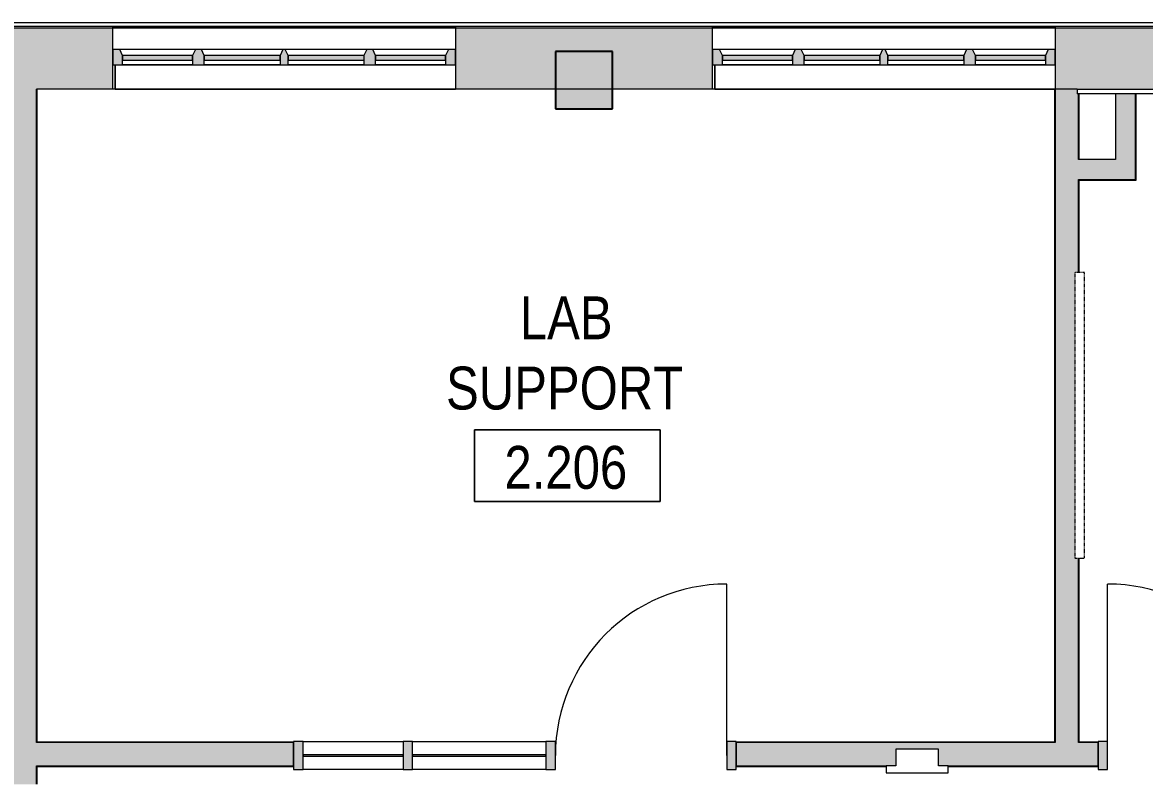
# Model space of a CAD drawing. Header units: inches. Extents: x -3803 to -1421, y -3454 to -210.
# Drawn here: x -2007.4 to -1771.6, y -2769.3 to -2610.5 of the extents above; entities that cross this region are included whole.
import ezdxf

# ---------------------------------------------------------------- set-up
doc = ezdxf.new("R2010")
doc.units = ezdxf.units.IN
doc.header["$MEASUREMENT"] = 0
doc.linetypes.add('Hidden Equipment- BSALS', pattern=[0.0625, 0.03125, -0.03125])
doc.linetypes.add('Hidden Equipment- LTP', pattern=[0.0625, 0.03125, -0.03125])
for name, color, linetype, lineweight in [('A-AREA-IDEN', 2, 'Continuous', 9), ('A-DOOR', 31, 'Continuous', 13), ('A-GLAZ-CURT', 52, 'Continuous', 13), ('A-GLAZ-CWMG', 51, 'Continuous', 13), ('A-WALL', 113, 'Continuous', 13), ('A-WALL-PATT', 111, 'Continuous', 13), ('I-WALL', 2, 'Continuous', 13), ('Q-CASE', 31, 'Continuous', 13), ('Q-SPCQ', 91, 'Continuous', 13), ('S-COLS', 52, 'Continuous', 13)]:
    doc.layers.add(name, color=color, linetype=linetype, lineweight=lineweight)
doc.styles.add('Arial Narrow', font='ARIALN.TTF', dxfattribs={"height": 9})

# ---------------------------------------------------------------- blocks, each defined once
blk = doc.blocks.new('15830016-STRUCT_MARTINEZ-MOORE_CENTRAL_v2018_rvt-1-DIMENSION PLAN - LEVEL 2 _579_ - 2__ - CAD')
at = {"layer": 'S-COLS', "lineweight": 5}
blk.add_hatch(color=50, dxfattribs=at).paths.add_polyline_path([(-1883.4, -2628.64), (-1883.4, -2616.64), (-1895.4, -2616.64), (-1895.4, -2628.64), (-1887.83, -2628.64)], flags=0)
at = {"layer": 'S-COLS', "color": 253, "lineweight": 25}
for p, q in [((-1883.4, -2616.64), (-1895.4, -2616.64)), ((-1895.4, -2616.64), (-1895.4, -2628.64)), ((-1883.4, -2628.64), (-1883.4, -2616.64)), ((-1895.4, -2628.64), (-1883.4, -2628.64))]:
    blk.add_line(p, q, dxfattribs=at)
blk = doc.blocks.new('Basic Wall _ B3-4 7_8_-BSALS - ___-3567763-DIMENSION PLAN - LEVEL 2 _579_ - 2__ - CAD')
at = {"layer": 'I-WALL', "lineweight": 20}
blk.add_line((-1790.52, -2761.64), (-1790.52, -2624.52), dxfattribs=at)
blk = doc.blocks.new('Basic Wall _ B3-4 7_8_-BSALS - ___-3567762-DIMENSION PLAN - LEVEL 2 _579_ - 2__ - CAD')
at = {"layer": 'I-WALL', "lineweight": 20}
for p, q in [((-1785.4, -2639.27), (-1785.4, -2625.52)), ((-1785.4, -2663.02), (-1785.4, -2643.64)), ((-1785.4, -2761.64), (-1785.4, -2723.02))]:
    blk.add_line(p, q, dxfattribs=at)
blk = doc.blocks.new('level 2 - band2 - level 2 - band-474741-DIMENSION PLAN - LEVEL 2 _579_ - 2__ - CAD')
at = {"layer": 'A-WALL', "lineweight": 20}
for p, q in [((-2852.02, -2611.27), (-1769.9, -2611.27)), ((-2851.27, -2610.52), (-1769.9, -2610.52))]:
    blk.add_line(p, q, dxfattribs=at)
blk = doc.blocks.new('Walls 1 - Walls 2-485830-DIMENSION PLAN - LEVEL 2 _579_ - 2__ - CAD')
at = {"layer": 'A-WALL', "lineweight": 20}
for p, q in [((-1988.4, -2611.64), (-1988.4, -2611.39)), ((-1988.4, -2611.39), (-1916.4, -2611.39)), ((-1916.4, -2611.64), (-1988.4, -2611.64)), ((-1916.4, -2611.39), (-1916.4, -2611.64)), ((-1862.4, -2611.64), (-1862.4, -2611.39)), ((-1862.4, -2611.39), (-1790.4, -2611.39)), ((-1790.4, -2611.64), (-1862.4, -2611.64)), ((-1790.4, -2611.39), (-1790.4, -2611.64))]:
    blk.add_line(p, q, dxfattribs=at)
blk = doc.blocks.new('Equip-Markerboard-Wall_Mounted- BSALS - Markerboard- 48x48-235598-DIMENSION PLAN - LEVEL 2 _579_ - 2__ - CAD')
at = {"layer": 'Q-SPCQ'}
for p, q in [((-1648.27, -2675.52), (-1648.27, -2627.52)), ((-1647.27, -2627.52), (-1648.27, -2627.52)), ((-1647.27, -2627.52), (-1647.27, -2675.52)), ((-1648.27, -2675.52), (-1647.27, -2675.52))]:
    blk.add_line(p, q, dxfattribs=at)
blk = doc.blocks.new('TV LCD 32 PDI CV3200P - LTP - Television 2-235600-DIMENSION PLAN - LEVEL 2 _579_ - 2__ - CAD')
at = {"layer": 'Q-SPCQ', "linetype": 'Hidden Equipment- LTP', "lineweight": 20}
for p, q in [((-60, 0), (-60, -2)), ((0, 0), (-60, 0)), ((0, 0), (-60, 0)), ((-60, 0), (-60, -2)), ((0, -2), (0, 0)), ((0, -2), (0, 0)), ((-60, -2), (0, -2)), ((-60, -2), (0, -2))]:
    blk.add_line(p, q, dxfattribs=at)
blk = doc.blocks.new('Rectangular Mullion - 2 x 6 interior mullion-383874-DIMENSION PLAN - LEVEL 2 _579_ - 2__ - CAD')
at = {"layer": 'A-GLAZ-CWMG', "lineweight": 9}
blk.add_hatch(color=90, dxfattribs=at).paths.add_polyline_path([(-2, -2.9375), (-2, 2.9375), (0, 2.9375), (0, -2.9375)], flags=0)
at = {"layer": 'A-GLAZ-CWMG', "lineweight": 20}
for p, q in [((-2, 2.9375), (0, 2.9375)), ((-2, -2.9375), (-2, 2.9375)), ((0, 2.9375), (0, -2.9375)), ((0, -2.9375), (-2, -2.9375))]:
    blk.add_line(p, q, dxfattribs=at)
blk = doc.blocks.new('Basic Wall _ B3-4 7_8_-BSALS - ___-3567778-DIMENSION PLAN - LEVEL 2 _579_ - 2__ - CAD')
at = {"layer": 'I-WALL', "lineweight": 20}
for p, q in [((-2004.27, -2761.64), (-2004.27, -2624.52)), ((-2004.27, -2770.52), (-2004.27, -2766.77)), ((-2004.27, -2826.64), (-2004.27, -2810.52))]:
    blk.add_line(p, q, dxfattribs=at)
blk = doc.blocks.new('Basic Wall _ B3-4 7_8_-BSALS - ___-3567785-DIMENSION PLAN - LEVEL 2 _579_ - 2__ - CAD')
at = {"layer": 'I-WALL', "lineweight": 20}
for p, q in [((-2004.27, -2761.64), (-1950.4, -2761.64)), ((-1857.4, -2761.64), (-1790.52, -2761.64)), ((-1790.4, -2761.77), (-1790.52, -2761.64)), ((-1785.4, -2761.64), (-1785.52, -2761.77)), ((-1785.4, -2761.64), (-1781.4, -2761.64))]:
    blk.add_line(p, q, dxfattribs=at)
blk = doc.blocks.new('Basic Wall _ B3-4 7_8_-BSALS - ___-3567784-DIMENSION PLAN - LEVEL 2 _579_ - 2__ - CAD')
at = {"layer": 'I-WALL', "lineweight": 20}
for p, q in [((-2004.27, -2766.77), (-1950.4, -2766.77)), ((-1857.4, -2766.77), (-1825.9, -2766.77)), ((-1812.9, -2766.77), (-1781.4, -2766.77))]:
    blk.add_line(p, q, dxfattribs=at)
blk = doc.blocks.new('Door-J1_4-Curtain_Wall-_only works in CW_-BSALS1 - Door-J1_4-Wide_Stile-BSALS-2172149-DIMENSION PLAN - LEVEL 2 _579_ - 2__ - CAD')
at = {"layer": 'A-DOOR', "lineweight": 20}
blk.add_line((18, 0), (18, 36), dxfattribs=at)
at = {"layer": 'A-DOOR', "lineweight": 9}
blk.add_arc((18, 0), 36, 90, 180, dxfattribs=at)
blk = doc.blocks.new('Rectangular Mullion - 2 x 6 interior mullion-383853-DIMENSION PLAN - LEVEL 2 _579_ - 2__ - CAD')
at = {"layer": 'A-GLAZ-CWMG', "lineweight": 9}
blk.add_hatch(color=90, dxfattribs=at).paths.add_polyline_path([(0, 2.9375), (0, -2.9375), (-2, -2.9375), (-2, 2.9375)], flags=0)
at = {"layer": 'A-GLAZ-CWMG', "lineweight": 20}
for p, q in [((-2, 2.9375), (0, 2.9375)), ((-2, -2.9375), (-2, 2.9375)), ((0, 2.9375), (0, -2.9375)), ((0, -2.9375), (-2, -2.9375))]:
    blk.add_line(p, q, dxfattribs=at)
blk = doc.blocks.new('Rectangular Mullion - 2 x 6 interior mullion-384486-DIMENSION PLAN - LEVEL 2 _579_ - 2__ - CAD')
at = {"layer": 'A-GLAZ-CWMG', "lineweight": 9}
blk.add_hatch(color=90, dxfattribs=at).paths.add_polyline_path([(-2, 2.9375), (-2, -2.9375), (0, -2.9375), (0, 2.9375)], flags=0)
at = {"layer": 'A-GLAZ-CWMG', "lineweight": 20}
for p, q in [((0, 2.9375), (-2, 2.9375)), ((-2, 2.9375), (-2, -2.9375)), ((0, -2.9375), (0, 2.9375)), ((-2, -2.9375), (0, -2.9375))]:
    blk.add_line(p, q, dxfattribs=at)
blk = doc.blocks.new('System Panel - interior glazed panels-385235-DIMENSION PLAN - LEVEL 2 _579_ - 2__ - CAD')
at = {"layer": 'A-GLAZ-CURT', "lineweight": 9}
blk.add_hatch(color=90, dxfattribs=at).paths.add_polyline_path([(-10.5, 0.125), (-10.5, -0.125), (10.5, -0.125), (10.5, 0.125)], flags=0)
at = {"layer": 'A-GLAZ-CURT', "lineweight": 20}
for p, q in [((10.5, 0.125), (-10.5, 0.125)), ((-10.5, 0.125), (-10.5, -0.125)), ((10.5, -0.125), (10.5, 0.125)), ((-10.5, -0.125), (10.5, -0.125))]:
    blk.add_line(p, q, dxfattribs=at)
blk = doc.blocks.new('System Panel - interior glazed panels-383842-DIMENSION PLAN - LEVEL 2 _579_ - 2__ - CAD')
at = {"layer": 'A-GLAZ-CURT', "lineweight": 9}
blk.add_hatch(color=90, dxfattribs=at).paths.add_polyline_path([(14, -0.125), (14, 0.125), (-14, 0.125), (-14, -0.125)], flags=0)
at = {"layer": 'A-GLAZ-CURT', "lineweight": 20}
for p, q in [((14, 0.125), (-14, 0.125)), ((-14, 0.125), (-14, -0.125)), ((14, -0.125), (14, 0.125)), ((-14, -0.125), (14, -0.125))]:
    blk.add_line(p, q, dxfattribs=at)
blk = doc.blocks.new('Rectangular Mullion - 6 x 6 interior mullion-383850-DIMENSION PLAN - LEVEL 2 _579_ - 2__ - CAD')
at = {"layer": 'A-GLAZ-CWMG', "lineweight": 9}
for p, q in [((-2166.4, -2826.64), (-2138.4, -2826.64)), ((-2138.4, -2832.52), (-2166.4, -2832.52))]:
    blk.add_line(p, q, dxfattribs=at)
blk = doc.blocks.new('Rectangular Mullion - 2 x 6 interior mullion-383857-DIMENSION PLAN - LEVEL 2 _579_ - 2__ - CAD')
at = {"layer": 'A-GLAZ-CWMG', "lineweight": 9}
blk.add_hatch(color=90, dxfattribs=at).paths.add_polyline_path([(1, 2.9375), (1, -2.9375), (-1, -2.9375), (-1, 2.9375)], flags=0)
at = {"layer": 'A-GLAZ-CWMG', "lineweight": 20}
for p, q in [((-1, 2.9375), (1, 2.9375)), ((-1, -2.9375), (-1, 2.9375)), ((1, 2.9375), (1, -2.9375)), ((1, -2.9375), (-1, -2.9375))]:
    blk.add_line(p, q, dxfattribs=at)
blk = doc.blocks.new('Door-J1_4-Curtain_Wall-_only works in CW_-BSALS1 - Door-J1_4-Wide_Stile-BSALS 2-2172152-DIMENSION PLAN - LEVEL 2 _579_ - 2__ - CAD')
at = {"layer": 'A-DOOR', "lineweight": 20}
blk.add_line((18, 0), (18, -36), dxfattribs=at)
at = {"layer": 'A-DOOR', "lineweight": 9}
blk.add_arc((18, 0), 36, 180, 270, dxfattribs=at)
blk = doc.blocks.new('Fire Extinguisher- Semi-Recessed- BSALS1 - FIRE EXTINGUISHER- SEMI-RECESSED-235809-DIMENSION PLAN - LEVEL 2 _579_ - 2__ - CAD')
at = {"layer": 'Q-SPCQ', "lineweight": 20}
for p, q in [((-1814.9, -2763.14), (-1823.9, -2763.14)), ((-1823.9, -2763.14), (-1823.9, -2766.64)), ((-1814.9, -2766.64), (-1814.9, -2763.14)), ((-1823.9, -2766.64), (-1825.9, -2766.64)), ((-1825.9, -2766.64), (-1825.9, -2768.14)), ((-1812.9, -2766.64), (-1814.9, -2766.64)), ((-1812.9, -2768.14), (-1812.9, -2766.64)), ((-1825.9, -2768.14), (-1812.9, -2768.14))]:
    blk.add_line(p, q, dxfattribs=at)
blk = doc.blocks.new('Rectangular Mullion - 6 x 6 interior mullion-383849-DIMENSION PLAN - LEVEL 2 _579_ - 2__ - CAD')
at = {"layer": 'A-GLAZ-CWMG', "lineweight": 9}
for p, q in [((-2189.4, -2826.64), (-2168.4, -2826.64)), ((-2168.4, -2832.52), (-2189.4, -2832.52))]:
    blk.add_line(p, q, dxfattribs=at)
blk = doc.blocks.new('Casework 73 - Casework 9-552268-DIMENSION PLAN - LEVEL 2 _579_ - 2__ - CAD')
at = {"layer": 'Q-CASE', "lineweight": 20}
for p, q in [((-2744.4, -2619.45), (-2744.4, -2624.52)), ((-2744.4, -2619.45), (-2742.83, -2619.45)), ((-2744.4, -2624.52), (-2744.4, -2619.45)), ((-2728.11, -2619.45), (-2742.83, -2619.45)), ((-2742.83, -2619.45), (-2728.11, -2619.45)), ((-2728.11, -2619.45), (-2725.68, -2619.45)), ((-2709.74, -2619.45), (-2725.68, -2619.45)), ((-2725.68, -2619.45), (-2709.74, -2619.45)), ((-2709.74, -2619.45), (-2708.05, -2619.45)), ((-2692.11, -2619.45), (-2708.05, -2619.45)), ((-2708.05, -2619.45), (-2692.11, -2619.45)), ((-2692.11, -2619.45), (-2689.68, -2619.45)), ((-2674.96, -2619.45), (-2689.68, -2619.45)), ((-2689.68, -2619.45), (-2674.96, -2619.45)), ((-2674.96, -2619.45), (-2672.9, -2619.45)), ((-2744.4, -2624.52), (-2672.9, -2624.52)), ((-2672.9, -2624.52), (-2744.4, -2624.52))]:
    blk.add_line(p, q, dxfattribs=at)
blk = doc.blocks.new('Casework 74 - Casework 9-552280-DIMENSION PLAN - LEVEL 2 _579_ - 2__ - CAD')
at = {"layer": 'Q-CASE', "lineweight": 20}
for p, q in [((-2744.4, -2619.45), (-2744.4, -2624.52)), ((-2744.4, -2619.45), (-2742.83, -2619.45)), ((-2744.4, -2624.52), (-2744.4, -2619.45)), ((-2728.11, -2619.45), (-2742.83, -2619.45)), ((-2742.83, -2619.45), (-2728.11, -2619.45)), ((-2728.11, -2619.45), (-2725.68, -2619.45)), ((-2709.74, -2619.45), (-2725.68, -2619.45)), ((-2725.68, -2619.45), (-2709.74, -2619.45)), ((-2709.74, -2619.45), (-2708.05, -2619.45)), ((-2692.11, -2619.45), (-2708.05, -2619.45)), ((-2708.05, -2619.45), (-2692.11, -2619.45)), ((-2692.11, -2619.45), (-2689.68, -2619.45)), ((-2674.96, -2619.45), (-2689.68, -2619.45)), ((-2689.68, -2619.45), (-2674.96, -2619.45)), ((-2674.96, -2619.45), (-2672.9, -2619.45)), ((-2744.4, -2624.52), (-2672.9, -2624.52)), ((-2672.9, -2624.52), (-2744.4, -2624.52))]:
    blk.add_line(p, q, dxfattribs=at)
blk = doc.blocks.new('Basic Wall _ A3-4 1_4_-BSALS - ___-3569761-DIMENSION PLAN - LEVEL 2 _579_ - 2__ - CAD')
at = {"layer": 'I-WALL', "lineweight": 20}
for q in [(-1773.4, -2625.52), (-1773.52, -2643.52)]:
    blk.add_line((-1773.4, -2643.64), q, dxfattribs=at)
blk = doc.blocks.new('Basic Wall _ A3-4 1_4_-BSALS - ___-3569762-DIMENSION PLAN - LEVEL 2 _579_ - 2__ - CAD')
at = {"layer": 'I-WALL', "lineweight": 20}
for p in [(-1785.4, -2643.64), (-1773.52, -2643.52)]:
    blk.add_line(p, (-1773.4, -2643.64), dxfattribs=at)
blk = doc.blocks.new('System Panel - Winco Glass-383190-DIMENSION PLAN - LEVEL 2 _579_ - 2__ - CAD')
at = {"layer": 'A-GLAZ-CURT', "lineweight": 9}
blk.add_hatch(color=90, dxfattribs=at).paths.add_polyline_path([(7.359375, -1), (7.359375, 0), (-7.359375, 0), (-7.359375, -1)], flags=0)
at = {"layer": 'A-GLAZ-CURT', "lineweight": 20}
for p, q in [((7.359375, 0), (-7.359375, 0)), ((-7.359375, 0), (-7.359375, -1)), ((7.359375, -1), (7.359375, 0)), ((-7.359375, -1), (7.359375, -1))]:
    blk.add_line(p, q, dxfattribs=at)
blk = doc.blocks.new('System Panel - Winco Glass-383191-DIMENSION PLAN - LEVEL 2 _579_ - 2__ - CAD')
at = {"layer": 'A-GLAZ-CURT', "lineweight": 9}
blk.add_hatch(color=90, dxfattribs=at).paths.add_polyline_path([(7.97, -1), (7.97, 0), (-7.97, 0), (-7.97, -1), (2.52, -1)], flags=0)
at = {"layer": 'A-GLAZ-CURT', "lineweight": 20}
for p, q in [((7.97, 0), (-7.97, 0)), ((-7.97, 0), (-7.97, -1)), ((-7.97, -1), (7.97, -1)), ((7.97, -1), (7.97, 0))]:
    blk.add_line(p, q, dxfattribs=at)
blk = doc.blocks.new('Rectangular Mullion - Winco Accent Full_Right-Large-383205-DIMENSION PLAN - LEVEL 2 _579_ - 2__ - CAD')
at = {"layer": 'A-GLAZ-CWMG', "lineweight": 9}
blk.add_hatch(color=90, dxfattribs=at).paths.add_polyline_path([(0, 2), (-2.06, 2), (-2.06, 0), (-1.48, -1.25), (0, -1.25)], flags=0)
at = {"layer": 'A-GLAZ-CWMG', "lineweight": 20}
for p, q in [((0, 2), (-2.06, 2)), ((-2.06, 2), (-2.06, 0)), ((-2.06, 0), (-1.48, -1.25)), ((0, -1.25), (0, 2)), ((-1.48, -1.25), (0, -1.25))]:
    blk.add_line(p, q, dxfattribs=at)
blk = doc.blocks.new('Rectangular Mullion - Winco Accent Full_Right-Large-383207-DIMENSION PLAN - LEVEL 2 _579_ - 2__ - CAD')
at = {"layer": 'A-GLAZ-CWMG', "lineweight": 9}
for p, q in [((-2673.88, -2616.2), (-2689.76, -2616.2)), ((-2674.46, -2619.45), (-2689.18, -2619.45))]:
    blk.add_line(p, q, dxfattribs=at)
blk = doc.blocks.new('Rectangular Mullion - Winco Accent Full_Right-Large-383208-DIMENSION PLAN - LEVEL 2 _579_ - 2__ - CAD')
at = {"layer": 'A-GLAZ-CWMG', "lineweight": 9}
for p, q in [((-2708.66, -2616.2), (-2725.76, -2616.2)), ((-2709.24, -2619.45), (-2725.18, -2619.45))]:
    blk.add_line(p, q, dxfattribs=at)
blk = doc.blocks.new('Rectangular Mullion - Winco Accent Full_Right-Large-V95-DIMENSION PLAN - LEVEL 2 _579_ - 2__ - CAD')
at = {"layer": 'A-GLAZ-CWMG', "lineweight": 9}
for p, q in [((-2691.03, -2616.2), (-2708.13, -2616.2)), ((-2691.61, -2619.45), (-2707.55, -2619.45))]:
    blk.add_line(p, q, dxfattribs=at)
blk = doc.blocks.new('Rectangular Mullion - Winco Accent Full_Right-Large-383209-DIMENSION PLAN - LEVEL 2 _579_ - 2__ - CAD')
at = {"layer": 'A-GLAZ-CWMG', "lineweight": 9}
for p, q in [((-2727.03, -2616.2), (-2742.92, -2616.2)), ((-2727.61, -2619.45), (-2742.33, -2619.45))]:
    blk.add_line(p, q, dxfattribs=at)
blk = doc.blocks.new('Rectangular Mullion - Winco Accent Full_Left-Large-383211-DIMENSION PLAN - LEVEL 2 _579_ - 2__ - CAD')
at = {"layer": 'A-GLAZ-CWMG', "lineweight": 9}
blk.add_hatch(color=90, dxfattribs=at).paths.add_polyline_path([(-2.06, 2), (0, 2), (0, -1.25), (-1.48, -1.25), (-2.06, 0)], flags=0)
at = {"layer": 'A-GLAZ-CWMG', "lineweight": 20}
for p, q in [((-2.06, 0), (-2.06, 2)), ((-2.06, 2), (0, 2)), ((-1.48, -1.25), (-2.06, 0)), ((0, 2), (0, -1.25)), ((0, -1.25), (-1.48, -1.25))]:
    blk.add_line(p, q, dxfattribs=at)
blk = doc.blocks.new('Rectangular Mullion - Winco Accent Full-Large-383215-DIMENSION PLAN - LEVEL 2 _579_ - 2__ - CAD')
at = {"layer": 'A-GLAZ-CWMG', "lineweight": 9}
blk.add_hatch(color=90, dxfattribs=at).paths.add_polyline_path([(-1.22, 2), (1.22, 2), (1.22, 0), (0.64, -1.25), (-0.64, -1.25), (-1.22, 0)], flags=0)
at = {"layer": 'A-GLAZ-CWMG', "lineweight": 20}
for p, q in [((-1.22, 2), (1.22, 2)), ((-1.22, 0), (-1.22, 2)), ((-0.64, -1.25), (-1.22, 0)), ((1.22, 0), (0.64, -1.25)), ((1.22, 2), (1.22, 0)), ((0.64, -1.25), (-0.64, -1.25))]:
    blk.add_line(p, q, dxfattribs=at)
blk = doc.blocks.new('Rectangular Mullion - Winco Accent Full-383219-DIMENSION PLAN - LEVEL 2 _579_ - 2__ - CAD')
at = {"layer": 'A-GLAZ-CWMG', "lineweight": 9}
blk.add_hatch(color=90, dxfattribs=at).paths.add_polyline_path([(-0.84, 2), (0.84, 2), (0.84, 0), (0.26, -1.25), (-0.26, -1.25), (-0.84, 0)], flags=0)
at = {"layer": 'A-GLAZ-CWMG', "lineweight": 20}
for p, q in [((-0.84, 2), (0.84, 2)), ((-0.84, 0), (-0.84, 2)), ((-0.26, -1.25), (-0.84, 0)), ((0.84, 0), (0.26, -1.25)), ((0.84, 2), (0.84, 0)), ((0.26, -1.25), (-0.26, -1.25))]:
    blk.add_line(p, q, dxfattribs=at)
blk = doc.blocks.new('Room Tag- BSALS - Room Tag-28050-DIMENSION PLAN - LEVEL 2 _579_ - 2__ - CAD')
at = {"layer": 'A-AREA-IDEN'}
for p, q in [((-0.203125, -0.171875), (-0.203125, -0.015625)), ((-0.203125, -0.015625), (0.203125, -0.015625)), ((0.203125, -0.015625), (-0.203125, -0.015625)), ((-0.203125, -0.015625), (-0.203125, -0.171875)), ((0.203125, -0.015625), (0.203125, -0.171875)), ((0.203125, -0.171875), (0.203125, -0.015625)), ((0.203125, -0.171875), (-0.203125, -0.171875)), ((-0.203125, -0.171875), (0.203125, -0.171875))]:
    blk.add_line(p, q, dxfattribs=at)

msp = doc.modelspace()

# ---------------------------------------------------------------- hatches: boundary and pattern name
at = {"layer": 'A-WALL-PATT', "lineweight": 20}
h = msp.add_hatch(color=10, dxfattribs=at)
h.paths.add_polyline_path([(-2168.4, -2624.52), (-2114.4, -2624.52), (-2114.4, -2611.64), (-2168.4, -2611.64)], flags=0)
h.paths.add_polyline_path([(-2782.4, -2624.52), (-2744.4, -2624.52), (-2744.4, -2611.64), (-2798.4, -2611.64), (-2798.4, -2624.52), (-2783.63, -2624.52)], flags=0)
h.paths.add_polyline_path([(-1785.77, -2624.52), (-1769.9, -2624.52), (-1769.9, -2611.64), (-1790.4, -2611.64), (-1790.4, -2624.52)], flags=0)
h.paths.add_polyline_path([(-2042.4, -2624.52), (-1988.4, -2624.52), (-1988.4, -2611.64), (-2042.4, -2611.64)], flags=0)
h.paths.add_polyline_path([(-1887.83, -2624.52), (-1862.4, -2624.52), (-1862.4, -2611.64), (-1916.4, -2611.64), (-1916.4, -2624.52)], flags=0)
h.paths.add_polyline_path([(-2366.4, -2624.52), (-2366.4, -2611.64), (-2420.4, -2611.64), (-2420.4, -2624.52), (-2376.45, -2624.52)], flags=0)
h.paths.add_polyline_path([(-2672.4, -2624.52), (-2618.4, -2624.52), (-2618.4, -2611.64), (-2672.4, -2611.64)], flags=0)
h.paths.add_polyline_path([(-2546.4, -2624.52), (-2492.4, -2624.52), (-2492.4, -2611.64), (-2546.4, -2611.64)], flags=0)
h.paths.add_polyline_path([(-2294.4, -2624.52), (-2240.4, -2624.52), (-2240.4, -2611.64), (-2294.4, -2611.64)], flags=0)
h.paths.add_polyline_path([(-2865.07, -2624.52), (-2840.4, -2624.52), (-2840.4, -2611.64), (-2865.27, -2611.64), (-2865.27, -2624.52)], flags=0)
at = {"layer": 'A-WALL-PATT', "lineweight": 5}
h = msp.add_hatch(color=50, dxfattribs=at)
h.paths.add_polyline_path([(-2009.27, -2826.64), (-2004.4, -2826.64), (-2004.4, -2810.52), (-2009.27, -2810.52)], flags=0)
h.paths.add_polyline_path([(-2009.27, -2770.52), (-2004.4, -2770.52), (-2004.4, -2624.52), (-2009.27, -2624.52), (-2009.27, -2675.86)], flags=0)
for points in [[(-1786.27, -2761.77), (-1785.52, -2761.77), (-1785.52, -2723.02), (-1786.27, -2723.02), (-1786.27, -2663.02), (-1785.52, -2663.02), (-1785.52, -2625.52), (-1785.77, -2625.52), (-1785.77, -2624.52), (-1790.4, -2624.52), (-1790.4, -2761.77)], [(-1773.52, -2643.52), (-1773.52, -2625.52), (-1777.77, -2625.52), (-1777.77, -2643.52)], [(-1777.77, -2643.52), (-1777.77, -2639.27), (-1785.52, -2639.27), (-1785.52, -2643.52)]]:
    msp.add_hatch(color=50, dxfattribs=at).paths.add_polyline_path(points, flags=0)
h = msp.add_hatch(color=50, dxfattribs=at)
h.paths.add_polyline_path([(-1721.4, -2766.64), (-1647.83, -2766.64), (-1647.83, -2761.77), (-1721.4, -2761.77)], flags=0)
h.paths.add_polyline_path([(-1781.4, -2766.64), (-1781.4, -2761.77), (-1857.4, -2761.77), (-1857.4, -2766.64), (-1823.9, -2766.64), (-1823.9, -2763.14), (-1814.9, -2763.14), (-1814.9, -2766.64), (-1806.4, -2766.64)], flags=0)
h.paths.add_polyline_path([(-1950.4, -2766.64), (-1950.4, -2761.77), (-2004.4, -2761.77), (-2004.4, -2766.64), (-1969.27, -2766.64)], flags=0)

# ---------------------------------------------------------------- linework, layer by layer
at = {"layer": 'A-WALL', "lineweight": 20}
for p, q in [((-2865.27, -2611.64), (-1988.4, -2611.64)), ((-1988.4, -2624.52), (-1988.4, -2611.64)), ((-1988.4, -2611.64), (-1634.4, -2611.64)), ((-1916.4, -2611.64), (-1916.4, -2624.52)), ((-1862.4, -2624.52), (-1862.4, -2611.64)), ((-1790.4, -2611.64), (-1790.4, -2624.52)), ((-1785.77, -2624.52), (-2004.4, -2624.52))]:
    msp.add_line(p, q, dxfattribs=at)
at = {"layer": 'I-WALL', "lineweight": 20}
for p, q in [((-2004.4, -2761.77), (-2004.4, -2624.52)), ((-1790.4, -2624.52), (-1790.4, -2761.77)), ((-1785.52, -2639.27), (-1785.52, -2625.52)), ((-1777.77, -2625.52), (-1777.77, -2639.27)), ((-1773.52, -2643.52), (-1773.52, -2625.52)), ((-1777.77, -2639.27), (-1785.52, -2639.27)), ((-1785.52, -2663.02), (-1785.52, -2643.52)), ((-1785.52, -2643.52), (-1773.52, -2643.52)), ((-1785.52, -2761.77), (-1785.52, -2723.02)), ((-1950.4, -2761.77), (-2004.4, -2761.77)), ((-1950.4, -2766.64), (-1950.4, -2761.77)), ((-1790.4, -2761.77), (-1857.4, -2761.77)), ((-1857.4, -2761.77), (-1857.4, -2766.64)), ((-1781.4, -2761.77), (-1785.52, -2761.77)), ((-1781.4, -2766.64), (-1781.4, -2761.77)), ((-2004.4, -2770.52), (-2004.4, -2766.64)), ((-2004.4, -2766.64), (-1950.4, -2766.64)), ((-1857.4, -2766.64), (-1825.9, -2766.64)), ((-1812.9, -2766.64), (-1781.4, -2766.64))]:
    msp.add_line(p, q, dxfattribs=at)

# ---------------------------------------------------------------- block references
at = {"lineweight": 5}
msp.add_blockref('15830016-STRUCT_MARTINEZ-MOORE_CENTRAL_v2018_rvt-1-DIMENSION PLAN - LEVEL 2 _579_ - 2__ - CAD', (0, 0), dxfattribs=at)
at = {"layer": 'A-AREA-IDEN', "xscale": 95.99999999999994, "yscale": 95.99999999999994, "zscale": 95.99999999999994}
msp.add_blockref('Room Tag- BSALS - Room Tag-28050-DIMENSION PLAN - LEVEL 2 _579_ - 2__ - CAD', (-1892.9, -2694.61), dxfattribs=at)
at = {"layer": 'A-DOOR', "lineweight": 20}
msp.add_blockref('Door-J1_4-Curtain_Wall-_only works in CW_-BSALS1 - Door-J1_4-Wide_Stile-BSALS-2172149-DIMENSION PLAN - LEVEL 2 _579_ - 2__ - CAD', (-1877.4, -2764.47), dxfattribs=at)
at = {"layer": 'A-DOOR', "lineweight": 20, "rotation": 180}
msp.add_blockref('Door-J1_4-Curtain_Wall-_only works in CW_-BSALS1 - Door-J1_4-Wide_Stile-BSALS 2-2172152-DIMENSION PLAN - LEVEL 2 _579_ - 2__ - CAD', (-1761.4, -2764.47), dxfattribs=at)
at = {"layer": 'A-GLAZ-CURT', "lineweight": 9}
for name, p in [('System Panel - Winco Glass-383190-DIMENSION PLAN - LEVEL 2 _579_ - 2__ - CAD', (-1978.97, -2617.45)), ('System Panel - Winco Glass-383191-DIMENSION PLAN - LEVEL 2 _579_ - 2__ - CAD', (-1961.21, -2617.45)), ('System Panel - Winco Glass-383191-DIMENSION PLAN - LEVEL 2 _579_ - 2__ - CAD', (-1943.58, -2617.45)), ('System Panel - Winco Glass-383190-DIMENSION PLAN - LEVEL 2 _579_ - 2__ - CAD', (-1925.82, -2617.45)), ('System Panel - Winco Glass-383190-DIMENSION PLAN - LEVEL 2 _579_ - 2__ - CAD', (-1852.97, -2617.45)), ('System Panel - Winco Glass-383191-DIMENSION PLAN - LEVEL 2 _579_ - 2__ - CAD', (-1835.21, -2617.45)), ('System Panel - Winco Glass-383191-DIMENSION PLAN - LEVEL 2 _579_ - 2__ - CAD', (-1817.58, -2617.45)), ('System Panel - Winco Glass-383190-DIMENSION PLAN - LEVEL 2 _579_ - 2__ - CAD', (-1799.82, -2617.45))]:
    msp.add_blockref(name, p, dxfattribs=at)
at = {"layer": 'A-GLAZ-CURT', "lineweight": 9, "rotation": 180}
for name, p in [('System Panel - interior glazed panels-385235-DIMENSION PLAN - LEVEL 2 _579_ - 2__ - CAD', (-1937.9, -2764.47)), ('System Panel - interior glazed panels-383842-DIMENSION PLAN - LEVEL 2 _579_ - 2__ - CAD', (-1911.4, -2764.47))]:
    msp.add_blockref(name, p, dxfattribs=at)
at = {"layer": 'A-GLAZ-CWMG', "lineweight": 9, "rotation": 180}
for name, p in [('Rectangular Mullion - Winco Accent Full_Right-Large-383205-DIMENSION PLAN - LEVEL 2 _579_ - 2__ - CAD', (-1988.4, -2617.45)), ('Rectangular Mullion - Winco Accent Full_Right-Large-383205-DIMENSION PLAN - LEVEL 2 _579_ - 2__ - CAD', (-1862.4, -2617.45)), ('Rectangular Mullion - 6 x 6 interior mullion-383849-DIMENSION PLAN - LEVEL 2 _579_ - 2__ - CAD', (-4116.79, -5594.04)), ('Rectangular Mullion - 6 x 6 interior mullion-383850-DIMENSION PLAN - LEVEL 2 _579_ - 2__ - CAD', (-4063.79, -5594.04))]:
    msp.add_blockref(name, p, dxfattribs=at)
at = {"layer": 'A-GLAZ-CWMG', "lineweight": 9}
for name, p in [('Rectangular Mullion - Winco Accent Full_Right-Large-383209-DIMENSION PLAN - LEVEL 2 _579_ - 2__ - CAD', (756, 0)), ('Rectangular Mullion - Winco Accent Full_Right-Large-383208-DIMENSION PLAN - LEVEL 2 _579_ - 2__ - CAD', (756, 0)), ('Rectangular Mullion - Winco Accent Full_Right-Large-V95-DIMENSION PLAN - LEVEL 2 _579_ - 2__ - CAD', (756, 0)), ('Rectangular Mullion - Winco Accent Full_Right-Large-383207-DIMENSION PLAN - LEVEL 2 _579_ - 2__ - CAD', (756, 0)), ('Rectangular Mullion - Winco Accent Full_Right-Large-383209-DIMENSION PLAN - LEVEL 2 _579_ - 2__ - CAD', (882, 0)), ('Rectangular Mullion - Winco Accent Full_Right-Large-383208-DIMENSION PLAN - LEVEL 2 _579_ - 2__ - CAD', (882, 0)), ('Rectangular Mullion - Winco Accent Full_Right-Large-V95-DIMENSION PLAN - LEVEL 2 _579_ - 2__ - CAD', (882, 0)), ('Rectangular Mullion - Winco Accent Full_Right-Large-383207-DIMENSION PLAN - LEVEL 2 _579_ - 2__ - CAD', (882, 0)), ('Rectangular Mullion - 2 x 6 interior mullion-384486-DIMENSION PLAN - LEVEL 2 _579_ - 2__ - CAD', (-1857.4, -2764.47))]:
    msp.add_blockref(name, p, dxfattribs=at)
at = {"layer": 'A-GLAZ-CWMG', "lineweight": 9, "extrusion": (0, 0, -1), "rotation": 180}
for name, p in [('Rectangular Mullion - Winco Accent Full-Large-383215-DIMENSION PLAN - LEVEL 2 _579_ - 2__ - CAD', (1970.4, -2617.45)), ('Rectangular Mullion - Winco Accent Full-383219-DIMENSION PLAN - LEVEL 2 _579_ - 2__ - CAD', (1952.4, -2617.45)), ('Rectangular Mullion - Winco Accent Full-Large-383215-DIMENSION PLAN - LEVEL 2 _579_ - 2__ - CAD', (1934.4, -2617.45)), ('Rectangular Mullion - Winco Accent Full_Left-Large-383211-DIMENSION PLAN - LEVEL 2 _579_ - 2__ - CAD', (1916.4, -2617.45)), ('Rectangular Mullion - Winco Accent Full-Large-383215-DIMENSION PLAN - LEVEL 2 _579_ - 2__ - CAD', (1844.4, -2617.45)), ('Rectangular Mullion - Winco Accent Full-383219-DIMENSION PLAN - LEVEL 2 _579_ - 2__ - CAD', (1826.4, -2617.45)), ('Rectangular Mullion - Winco Accent Full-Large-383215-DIMENSION PLAN - LEVEL 2 _579_ - 2__ - CAD', (1808.4, -2617.45)), ('Rectangular Mullion - Winco Accent Full_Left-Large-383211-DIMENSION PLAN - LEVEL 2 _579_ - 2__ - CAD', (1790.4, -2617.45))]:
    msp.add_blockref(name, p, dxfattribs=at)
at = {"layer": 'A-GLAZ-CWMG', "lineweight": 9, "extrusion": (0, 0, -1)}
for name, p in [('Rectangular Mullion - 2 x 6 interior mullion-383853-DIMENSION PLAN - LEVEL 2 _579_ - 2__ - CAD', (1950.4, -2764.47)), ('Rectangular Mullion - 2 x 6 interior mullion-383857-DIMENSION PLAN - LEVEL 2 _579_ - 2__ - CAD', (1926.4, -2764.47)), ('Rectangular Mullion - 2 x 6 interior mullion-383857-DIMENSION PLAN - LEVEL 2 _579_ - 2__ - CAD', (1896.4, -2764.47)), ('Rectangular Mullion - 2 x 6 interior mullion-383874-DIMENSION PLAN - LEVEL 2 _579_ - 2__ - CAD', (1781.4, -2764.47))]:
    msp.add_blockref(name, p, dxfattribs=at)
at = {"layer": 'A-WALL', "lineweight": 20}
for name in ['level 2 - band2 - level 2 - band-474741-DIMENSION PLAN - LEVEL 2 _579_ - 2__ - CAD', 'Walls 1 - Walls 2-485830-DIMENSION PLAN - LEVEL 2 _579_ - 2__ - CAD']:
    msp.add_blockref(name, (0, 0), dxfattribs=at)
at = {"layer": 'I-WALL', "lineweight": 20}
for name in ['Basic Wall _ B3-4 7_8_-BSALS - ___-3567778-DIMENSION PLAN - LEVEL 2 _579_ - 2__ - CAD', 'Basic Wall _ B3-4 7_8_-BSALS - ___-3567763-DIMENSION PLAN - LEVEL 2 _579_ - 2__ - CAD', 'Basic Wall _ B3-4 7_8_-BSALS - ___-3567762-DIMENSION PLAN - LEVEL 2 _579_ - 2__ - CAD', 'Basic Wall _ A3-4 1_4_-BSALS - ___-3569761-DIMENSION PLAN - LEVEL 2 _579_ - 2__ - CAD', 'Basic Wall _ A3-4 1_4_-BSALS - ___-3569762-DIMENSION PLAN - LEVEL 2 _579_ - 2__ - CAD', 'Basic Wall _ B3-4 7_8_-BSALS - ___-3567785-DIMENSION PLAN - LEVEL 2 _579_ - 2__ - CAD', 'Basic Wall _ B3-4 7_8_-BSALS - ___-3567784-DIMENSION PLAN - LEVEL 2 _579_ - 2__ - CAD']:
    msp.add_blockref(name, (0, 0), dxfattribs=at)
at = {"layer": 'Q-CASE', "lineweight": 20}
for name, p in [('Casework 73 - Casework 9-552268-DIMENSION PLAN - LEVEL 2 _579_ - 2__ - CAD', (756.5, 0)), ('Casework 74 - Casework 9-552280-DIMENSION PLAN - LEVEL 2 _579_ - 2__ - CAD', (882.5, 0))]:
    msp.add_blockref(name, p, dxfattribs=at)
at = {"layer": 'Q-SPCQ', "linetype": 'Hidden Equipment- BSALS', "lineweight": 20}
for name, p, rotation in [('Equip-Markerboard-Wall_Mounted- BSALS - Markerboard- 48x48-235598-DIMENSION PLAN - LEVEL 2 _579_ - 2__ - CAD', (-4413.29, -977.25), 90.00000000000006), ('TV LCD 32 PDI CV3200P - LTP - Television 2-235600-DIMENSION PLAN - LEVEL 2 _579_ - 2__ - CAD', (-1786.27, -2663.02), 89.9999999999999)]:
    msp.add_blockref(name, p, dxfattribs=dict(at, rotation=rotation))
msp.add_blockref('Fire Extinguisher- Semi-Recessed- BSALS1 - FIRE EXTINGUISHER- SEMI-RECESSED-235809-DIMENSION PLAN - LEVEL 2 _579_ - 2__ - CAD', (0, 0), dxfattribs=at)

# ---------------------------------------------------------------- texts
at = {"layer": 'A-AREA-IDEN', "char_height": 9, "attachment_point": 1, "style": 'Arial Narrow'}
for s, insert, width in [('LAB', (-1902.88, -2668.06), 23.937), ('SUPPORT', (-1918.38, -2682.81), 61.509), ('2.206', (-1906.12, -2699.47), 31.512)]:
    msp.add_mtext(s, dxfattribs=dict(at, insert=insert, width=width))

doc.saveas('drawing.dxf')
